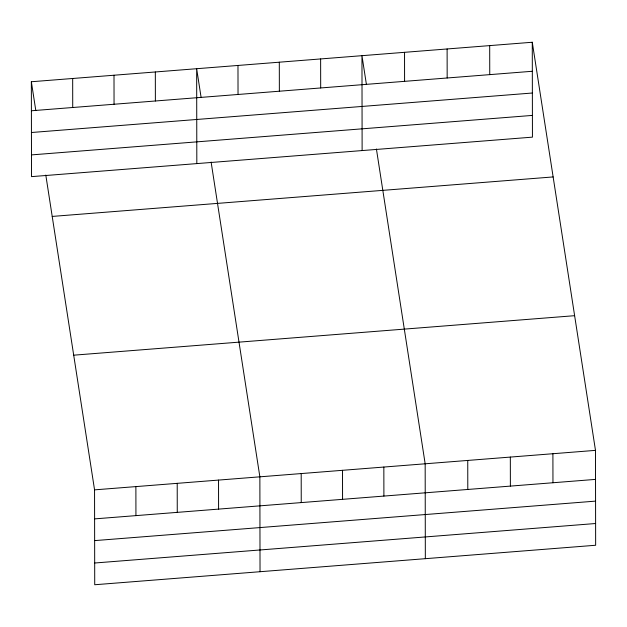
<?xml version="1.0" encoding="UTF-8"?>
<svg xmlns="http://www.w3.org/2000/svg" width="627" height="627" viewBox="0 0 627 627"><rect width="100%" height="100%" fill="white"/><g stroke="black" fill="none" stroke-linecap="round" stroke-linejoin="round"><path stroke-width="0.94" d="M532.276 42.252L532.441 137.141L31.515 176.634L31.35 81.745L532.276 42.252L595.485 450.366L595.65 545.255L94.724 584.748L94.559 489.859L45.802 175.058M31.397 110.767L532.323 71.274M31.436 132.509L532.362 93.015M31.475 154.9L532.401 115.407M52.206 216.425L553.132 176.932M73.704 355.18L574.622 315.687M94.559 489.859L595.485 450.366M94.614 518.882L595.532 479.389M94.646 540.615L595.572 501.122M94.685 563.007L595.611 523.514M366.427 84.543L361.959 55.685L362.124 150.566M376.412 148.991L425.169 463.792L425.333 558.681M201.126 97.577L196.659 68.719L196.823 163.6M211.111 162.025L259.868 476.826L260.033 571.714M31.35 81.745L35.817 110.611M552.904 453.721L552.959 482.743M510.331 457.075L510.378 486.105M489.695 45.614L489.75 74.637M467.75 460.437L467.797 489.46M447.114 48.969L447.169 77.991M404.54 52.323L404.587 81.345M383.842 467.052L383.896 496.075M342.514 470.305L342.569 499.335M320.632 58.938L320.687 87.96M301.195 473.565L301.242 502.588M279.305 62.198L279.36 91.221M237.978 65.459L238.033 94.481M218.541 480.086L218.588 509.108M177.214 483.339L177.261 512.361M155.331 71.972L155.378 100.994M135.887 486.599L135.934 515.621M114.004 75.232L114.051 104.254M72.677 78.493L72.724 107.515"/></g></svg>
